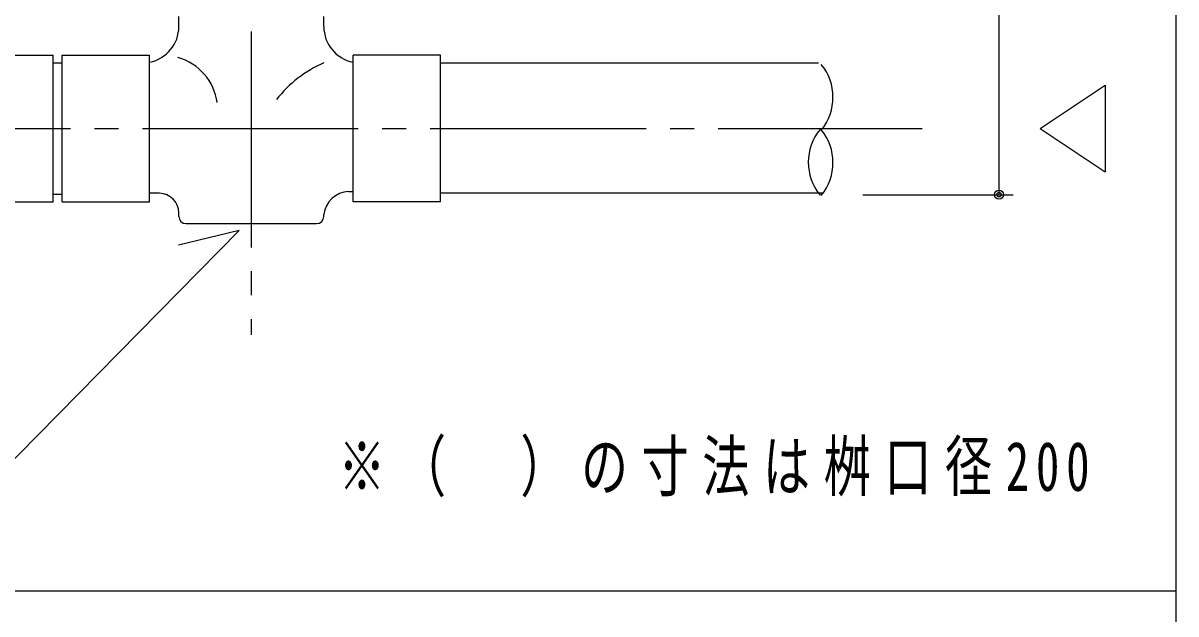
# Model space of a CAD drawing. Units: millimetres on the paper. Extents: x -287 to 287, y -191 to 191.
# Drawn here: x -185.4 to -137.34, y -91.57 to -66.92 of the extents above; entities that cross this region are included whole.
import ezdxf

# ---------------------------------------------------------------- set-up
doc = ezdxf.new("R2010")
doc.units = ezdxf.units.MM
doc.linetypes.add('CHAIN2', pattern=[12, 9, -1, 1, -1])
for name, color, linetype in [('0-0_線', 7, 'Continuous'), ('0-1_文字', 7, 'Continuous'), ('0-2_図', 7, 'Continuous')]:
    doc.layers.add(name, color=color, linetype=linetype)
doc.styles.add('ＭＳ ゴシック', font='')
doc.styles.get('ＭＳ ゴシック').set_extended_font_data('MS Gothic')

msp = doc.modelspace()

# ---------------------------------------------------------------- linework, layer by layer
at = {"layer": '0-0_線'}
for p, q in [((-137.344, 184.771), (-137.344, -187.95)), ((-286.857, -90.604), (-137.344, -90.604))]:
    msp.add_line(p, q, dxfattribs=at)
at = {"layer": '0-2_図'}
for p, q in [((-144.714, -74.086), (-144.714, -40.204)), ((-178.908, -67.07), (-178.908, -66.643)), ((-172.866, -67.07), (-172.866, -66.643)), ((-184.153, -74.373), (-184.153, -68.262)), ((-184.153, -68.581), (-183.774, -68.581)), ((-183.774, -68.262), (-180.128, -68.262)), ((-183.774, -74.373), (-183.774, -68.262)), ((-180.128, -74.373), (-180.128, -68.262)), ((-168, -68.262), (-171.646, -68.262)), ((-171.646, -74.373), (-171.646, -68.262)), ((-168, -74.373), (-168, -68.262)), ((-168, -68.581), (-152.244, -68.581)), ((-143.01, -71.318), (-140.291, -69.505)), ((-140.291, -69.505), (-140.291, -73.13)), ((-143.01, -71.318), (-140.291, -73.13)), ((-171.839, -73.952), (-171.667, -73.952)), ((-168, -74.007), (-152.063, -74.007)), ((-190.807, -74.373), (-184.153, -74.373)), ((-184.153, -74.054), (-183.774, -74.054)), ((-183.774, -74.373), (-180.128, -74.373)), ((-179.718, -74.019), (-180.128, -74.019)), ((-168, -74.373), (-171.646, -74.373)), ((-150.393, -74.086), (-144.128, -74.086)), ((-178.908, -74.984), (-178.908, -74.839)), ((-172.866, -74.984), (-172.866, -74.909)), ((-178.606, -75.286), (-173.168, -75.286))]:
    msp.add_line(p, q, dxfattribs=at)
at = {"layer": '0-2_図', "linetype": 'CHAIN2'}
for p, q in [((-175.887, -43.276), (-175.887, -79.926)), ((-204.43, -71.318), (-147.917, -71.318))]:
    msp.add_line(p, q, dxfattribs=at)
at = {"layer": '0-2_図'}
for points in [[(-190.807, -74.373), (-190.807, -68.262), (-184.153, -68.262)], [(-188.141, -87.495), (-176.391, -75.58), (-178.926, -76.187)]]:
    msp.add_lwpolyline(points, dxfattribs=at)
for radius in [0.192, 0.096]:
    msp.add_circle((-144.721, -74.078), radius, dxfattribs=at)
for centre, radius, start, end in [((-180.418, -67.07), 1.51, 281.0865, 0), ((-171.356, -67.07), 1.51, 180, 258.9132), ((-179.563, -70.549), 2.275, 7.7744, 74.2436), ((-170.797, -73.278), 5.132, 113.7691, 141.9284), ((-153.799, -70.014), 2.159, 320.6559, 39.3441), ((-150.51, -72.725), 2.159, 140.6559, 219.3441), ((-153.799, -72.743), 2.159, 320.6559, 39.3441), ((-171.797, -75.026), 1.075, 92.2348, 173.7292), ((-179.728, -74.839), 0.82, 0, 89.3534), ((-178.606, -74.984), 0.302, 180, 270), ((-173.168, -74.984), 0.302, 270, 0)]:
    msp.add_arc(centre, radius, start, end, dxfattribs=at)

# ---------------------------------------------------------------- texts
at = {"layer": '0-1_文字', "insert": (-172.258, -86.701), "char_height": 2.053, "attachment_point": 7, "style": 'ＭＳ ゴシック'}
msp.add_mtext('\\T1.29;\\W0.7;※（\u3000）の寸法は桝口径200', dxfattribs=at)

doc.saveas('drawing.dxf')
